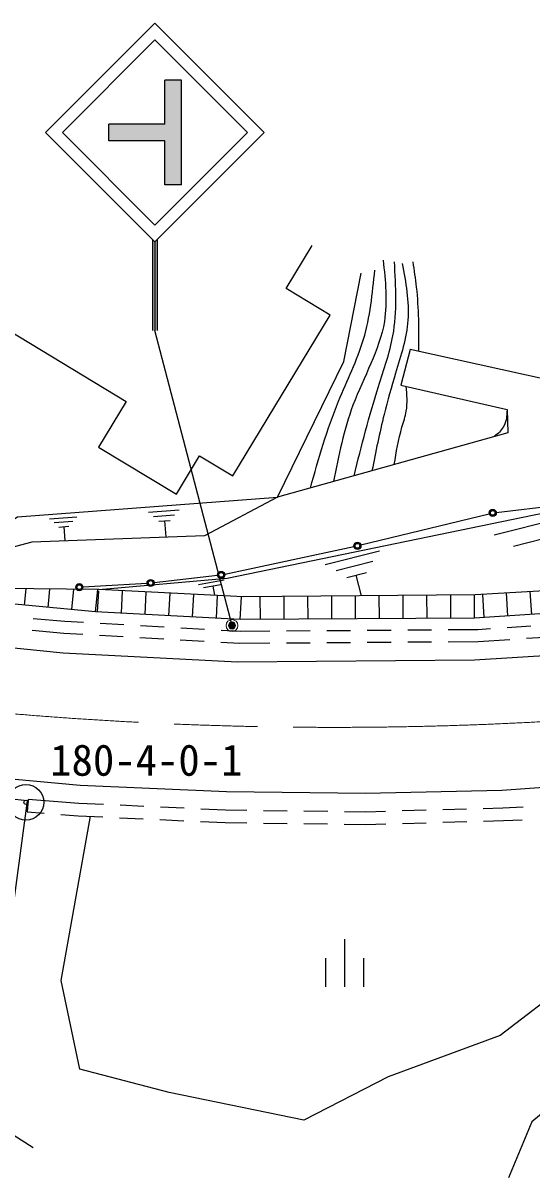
# Model space of a CAD drawing. Units: millimetres, scale not verified. Extents: x 40000 to 680000, y 20000 to 380000.
# Drawn here: x 134128 to 155510, y 256420 to 304949 of the extents above; entities that cross this region are included whole.
import ezdxf
from ezdxf.enums import TextEntityAlignment as Align

# ---------------------------------------------------------------- set-up
doc = ezdxf.new("R2010")
doc.units = ezdxf.units.MM
doc.header["$LTSCALE"] = 1000
doc.header["$PDMODE"] = 32
doc.header["$PDSIZE"] = 500
doc.linetypes.add('CHAIN', pattern=[18.5, 12, -1.5, 3.5, -1.5])
for name, color, linetype, lineweight in [('M-BGD', 7, 'Continuous', 25), ('M-BMK', 2, 'CHAIN', 13), ('M-BMK-SRVR', 3, 'Continuous', 25), ('M-STR-HTXT', 7, 'Continuous', 13), ('M-STR-STRC', 7, 'Continuous', 25)]:
    doc.layers.add(name, color=color, linetype=linetype, lineweight=lineweight)
doc.layers.add('M-BMK-HTXT', color=7, linetype='Continuous')
doc.styles.add('ＭＳ ゴシック', font='')
doc.styles.get('ＭＳ ゴシック').set_extended_font_data('MS Gothic')

msp = doc.modelspace()

# ---------------------------------------------------------------- hatches: boundary and pattern name
at = {"layer": 'M-STR-STRC'}
for points in [[(137736, 300703), (140086, 300703), (140086, 302553), (140786, 302553), (140785, 298153), (140085, 298153), (140085, 300003), (137735, 300003)], [(139567, 295857), (139667, 295756), (139767, 295857), (139769, 292034), (139569, 292034)]]:
    msp.add_hatch(color=256, dxfattribs=at).paths.add_polyline_path(points)

# ---------------------------------------------------------------- linework, layer by layer
at = {"layer": 'M-BGD'}
for p, q in [((122517, 298691), (138458, 289053)), ((145184, 293795), (146277, 295604)), ((147025, 292681), (145184, 293794)), ((142941, 285925), (147025, 292681)), ((138458, 289053), (137298, 287134)), ((137297, 287132), (140568, 285154)), ((140568, 285154), (141544, 286767)), ((141545, 286769), (142938, 285927)), ((139391, 284396), (140687, 284493)), ((153928, 283439), (157951, 284457)), ((135236, 284113), (136383, 284199)), ((136213, 284001), (135434, 283943)), ((140495, 284270), (139614, 284204)), ((139836, 284012), (140303, 284047)), ((140070, 284030), (140120, 283356)), ((135631, 283773), (136044, 283804)), ((135837, 283789), (135882, 283192)), ((157470, 283651), (154734, 282959)), ((146821, 282200), (149100, 282776)), ((148827, 282319), (147278, 281927)), ((141500, 281355), (142582, 281553)), ((147735, 281655), (148555, 281863)), ((148117, 281752), (148336, 280887)), ((134187, 280489), (134252, 281177)), ((135182, 280395), (135255, 281166)), ((136178, 280301), (136258, 281155)), ((137174, 280208), (137262, 281144)), ((137259, 280203), (137304, 281070)), ((138257, 280151), (138307, 281092)), ((139256, 280098), (139306, 281041)), ((140255, 280046), (140304, 280990)), ((142441, 281348), (141705, 281214)), ((142101, 281286), (142171, 280904)), ((154503, 280036), (154439, 281000)), ((155501, 280102), (155438, 281057)), ((141253, 279993), (141303, 280939)), ((142252, 279940), (142302, 280888)), ((143250, 279888), (143300, 280837)), ((144102, 279892), (144097, 280839)), ((145102, 279898), (145097, 280849)), ((146102, 279904), (146097, 280858)), ((147102, 279910), (147097, 280867)), ((148102, 279915), (148097, 280877)), ((149102, 279921), (149097, 280886)), ((150102, 279927), (150097, 280896)), ((151102, 279932), (151097, 280905)), ((152102, 279938), (152097, 280915)), ((153102, 279944), (153097, 280924)), ((153505, 279970), (153441, 280943)), ((134556, 279935), (135880, 279813)), ((135880, 279813), (136667, 279769)), ((137366, 279729), (138364, 279673)), ((139063, 279633), (140061, 279576)), ((140760, 279537), (141758, 279480)), ((154467, 279551), (155465, 279617)), ((135842, 279295), (134508, 279417)), ((136641, 279249), (135842, 279295)), ((138338, 279153), (137340, 279210)), ((140036, 279057), (139037, 279114)), ((142457, 279441), (143244, 279396)), ((143244, 279396), (144490, 279405)), ((145190, 279410), (146190, 279418)), ((146890, 279423), (147890, 279430)), ((148590, 279435), (149590, 279443)), ((150290, 279448), (151290, 279455)), ((151989, 279460), (153235, 279470)), ((153235, 279470), (153769, 279505)), ((156285, 279150), (155287, 279084)), ((141733, 278961), (140734, 279018)), ((143231, 278876), (142432, 278921)), ((144493, 278885), (143231, 278876)), ((146193, 278898), (145193, 278890)), ((147893, 278910), (146893, 278903)), ((149593, 278923), (148593, 278915)), ((151293, 278935), (150293, 278928)), ((153254, 278950), (151993, 278940)), ((154589, 279038), (153254, 278950)), ((158373, 272988), (154245, 272707)), ((134337, 272326), (134296, 271808)), ((136475, 272158), (134337, 272326)), ((134296, 271808), (135020, 271751)), ((137506, 272110), (136475, 272158)), ((139204, 272030), (138205, 272077)), ((140902, 271951), (139903, 271998)), ((142632, 271870), (141601, 271918)), ((143531, 271859), (142632, 271870)), ((145231, 271837), (144231, 271850)), ((146931, 271816), (145931, 271828)), ((148530, 271795), (147630, 271807)), ((149362, 271819), (148530, 271795)), ((151061, 271867), (150061, 271839)), ((152760, 271915), (151761, 271887)), ((154292, 271959), (153460, 271935)), ((155143, 271994), (154292, 271959)), ((135718, 271696), (136442, 271639)), ((136442, 271639), (137482, 271590)), ((138181, 271558), (139180, 271511)), ((139879, 271478), (140878, 271432)), ((141577, 271399), (142616, 271351)), ((142616, 271351), (143525, 271339)), ((144225, 271330), (145225, 271317)), ((145925, 271308), (146925, 271296)), ((147625, 271287), (148534, 271275)), ((148534, 271275), (149373, 271299)), ((150072, 271319), (151072, 271347)), ((151772, 271367), (152771, 271395)), ((153471, 271415), (154310, 271439)), ((154310, 271439), (155102, 271472)), ((147636, 266450), (147636, 264450)), ((146836, 265650), (146836, 264450)), ((148436, 265650), (148436, 264450))]:
    msp.add_line(p, q, dxfattribs=at)
for points in [[(144823, 285023), (147607, 290735), (148340, 294442)], [(161687, 278716), (153091, 278176), (143133, 278091), (135811, 278466), (129050, 279161), (123590, 279855), (117537, 280870), (112094, 281914), (104135, 283702), (103471, 283910), (103060, 284280), (99322, 291335)], [(137315, 281143), (142710, 281628), (158256, 284832), (159092, 289307), (150391, 291226), (150006, 289728), (154468, 288710), (154498, 287726), (144823, 285023), (141757, 283405), (134491, 283131), (130803, 282152), (133899, 284206), (144823, 285023)], [(160490, 280433), (153102, 279944), (143250, 279888), (137174, 280208), (128740, 281001)], [(159688, 281300), (153127, 280925), (143395, 280832), (137315, 281143), (129113, 281234)], [(154245, 272707), (148519, 272568), (142677, 272648), (136529, 272910), (128769, 273623), (123391, 274318), (116810, 275398), (111289, 276467), (105611, 277712), (100602, 278926)], [(133597, 266935), (134313, 272270), (128710, 272849), (123238, 273591), (116726, 274674)], [(157098, 264645), (154172, 262401), (149472, 260661), (145927, 258850), (140270, 260006), (136506, 260989), (135729, 264722), (136960, 271615)], [(134558, 257682), (128170, 261757), (121868, 266237), (117456, 269376), (114817, 271237), (113289, 269921), (118768, 266903), (130889, 257925)], [(161333, 264570), (159050, 261704), (155500, 258783), (154525, 256420)]]:
    msp.add_lwpolyline(points, dxfattribs=at)
for points, knots in [([(149259, 294984), (149352, 294114), (149444, 293244), (149310, 292415), (149114, 291203), (148436, 290079), (147991, 288899), (147599, 287857), (147388, 286771), (147178, 285686)], [0, 0, 0, 0, 1, 1, 1, 2, 2, 2, 3, 3, 3, 3]), ([(148034, 285926), (148350, 287184), (148665, 288441), (149063, 289684), (149288, 290390), (149540, 291091), (149669, 291811), (149852, 292823), (149793, 293871), (149735, 294919)], [0, 0, 0, 0, 1, 1, 1, 2, 2, 2, 3, 3, 3, 3]), ([(150058, 294850), (150207, 294052), (150355, 293253), (150299, 292466), (150245, 291717), (150007, 290977), (149784, 290244), (149609, 289664), (149443, 289088), (149299, 288505), (149104, 287724), (148947, 286931), (148789, 286139)], [0, 0, 0, 0, 1, 1, 1, 2, 2, 2, 3, 3, 3, 4, 4, 4, 4]), ([(150764, 291146), (150765, 292052), (150765, 292959), (150665, 293857), (150626, 294209), (150571, 294560), (150517, 294911)], [0, 0, 0, 0, 1, 1, 1, 2, 2, 2, 2]), ([(146199, 285410), (146549, 286644), (146900, 287877), (147387, 289066), (147742, 289932), (148169, 290774), (148434, 291663), (148712, 292598), (148810, 293584), (148907, 294570)], [0, 0, 0, 0, 1, 1, 1, 2, 2, 2, 3, 3, 3, 3]), ([(149726, 286402), (149812, 286928), (149898, 287454), (150048, 287968), (150114, 288193), (150192, 288416), (150231, 288644), (150289, 288983), (150260, 289334), (150230, 289686)], [0, 0, 0, 0, 1, 1, 1, 2, 2, 2, 3, 3, 3, 3]), ([(154468, 288710), (154449, 288393), (154457, 288223), (154300, 287972), (154190, 287797), (154113, 287721), (153936, 287586)], [0, 0, 0, 0, 1, 1, 1, 2, 2, 2, 2])]:
    msp.add_open_spline(points, degree=3, knots=knots, dxfattribs=at)
at = {"layer": 'M-BMK'}
msp.add_arc((147206, 435353), 160000, 262.75549, 276.69798, dxfattribs=at)
at = {"layer": 'M-BMK-SRVR'}
for radius in [750, 90]:
    msp.add_circle((134249, 272203), radius, dxfattribs=at)
at = {"layer": 'M-STR-HTXT'}
for radius in [150, 120, 90, 60, 30, 20]:
    msp.add_circle((142907, 279633), radius, dxfattribs=at)
msp.add_point((142907, 279633), dxfattribs=at)
at = {"layer": 'M-STR-STRC'}
for p, q in [((135072, 300354), (139669, 304949)), ((139669, 304949), (144264, 300352)), ((135779, 300354), (139669, 304242)), ((139669, 304242), (143557, 300352)), ((140086, 300703), (140086, 302553)), ((140786, 302553), (140086, 302553)), ((140785, 298153), (140786, 302553)), ((137735, 300003), (137736, 300703)), ((140086, 300703), (137736, 300703)), ((139667, 295757), (135072, 300354)), ((139667, 296464), (135779, 300354)), ((140085, 300003), (137735, 300003)), ((143557, 300352), (139667, 296464)), ((144264, 300352), (139667, 295757)), ((140085, 298153), (140085, 300003)), ((140785, 298153), (140085, 298153)), ((139567, 295857), (139569, 292034)), ((139667, 295756), (139669, 292034)), ((139767, 295857), (139769, 292034)), ((142907, 279633), (139669, 292034)), ((154012, 284384), (156671, 284706)), ((148322, 283017), (153718, 284331)), ((142599, 281791), (148030, 282950)), ((139635, 281438), (142303, 281743)), ((136641, 281254), (139337, 281412))]:
    msp.add_line(p, q, dxfattribs=at)
for centre, radius in [((153863, 284366), 150), ((153863, 284366), 120), ((153863, 284366), 100), ((148177, 282981), 150), ((148177, 282981), 120), ((148177, 282981), 100), ((139486, 281421), 150), ((139486, 281421), 120), ((139486, 281421), 100), ((142452, 281760), 150), ((142452, 281760), 120), ((142452, 281760), 100), ((136491, 281245), 150), ((136491, 281245), 120), ((136491, 281245), 100)]:
    msp.add_circle(centre, radius, dxfattribs=at)

# ---------------------------------------------------------------- texts
at = {"layer": 'M-BMK-HTXT', "style": 'ＭＳ ゴシック'}
msp.add_text('180-4-0-1', height=1320, dxfattribs=at).set_placement((135266, 272924), align=Align.BOTTOM_LEFT)

doc.saveas('drawing.dxf')
